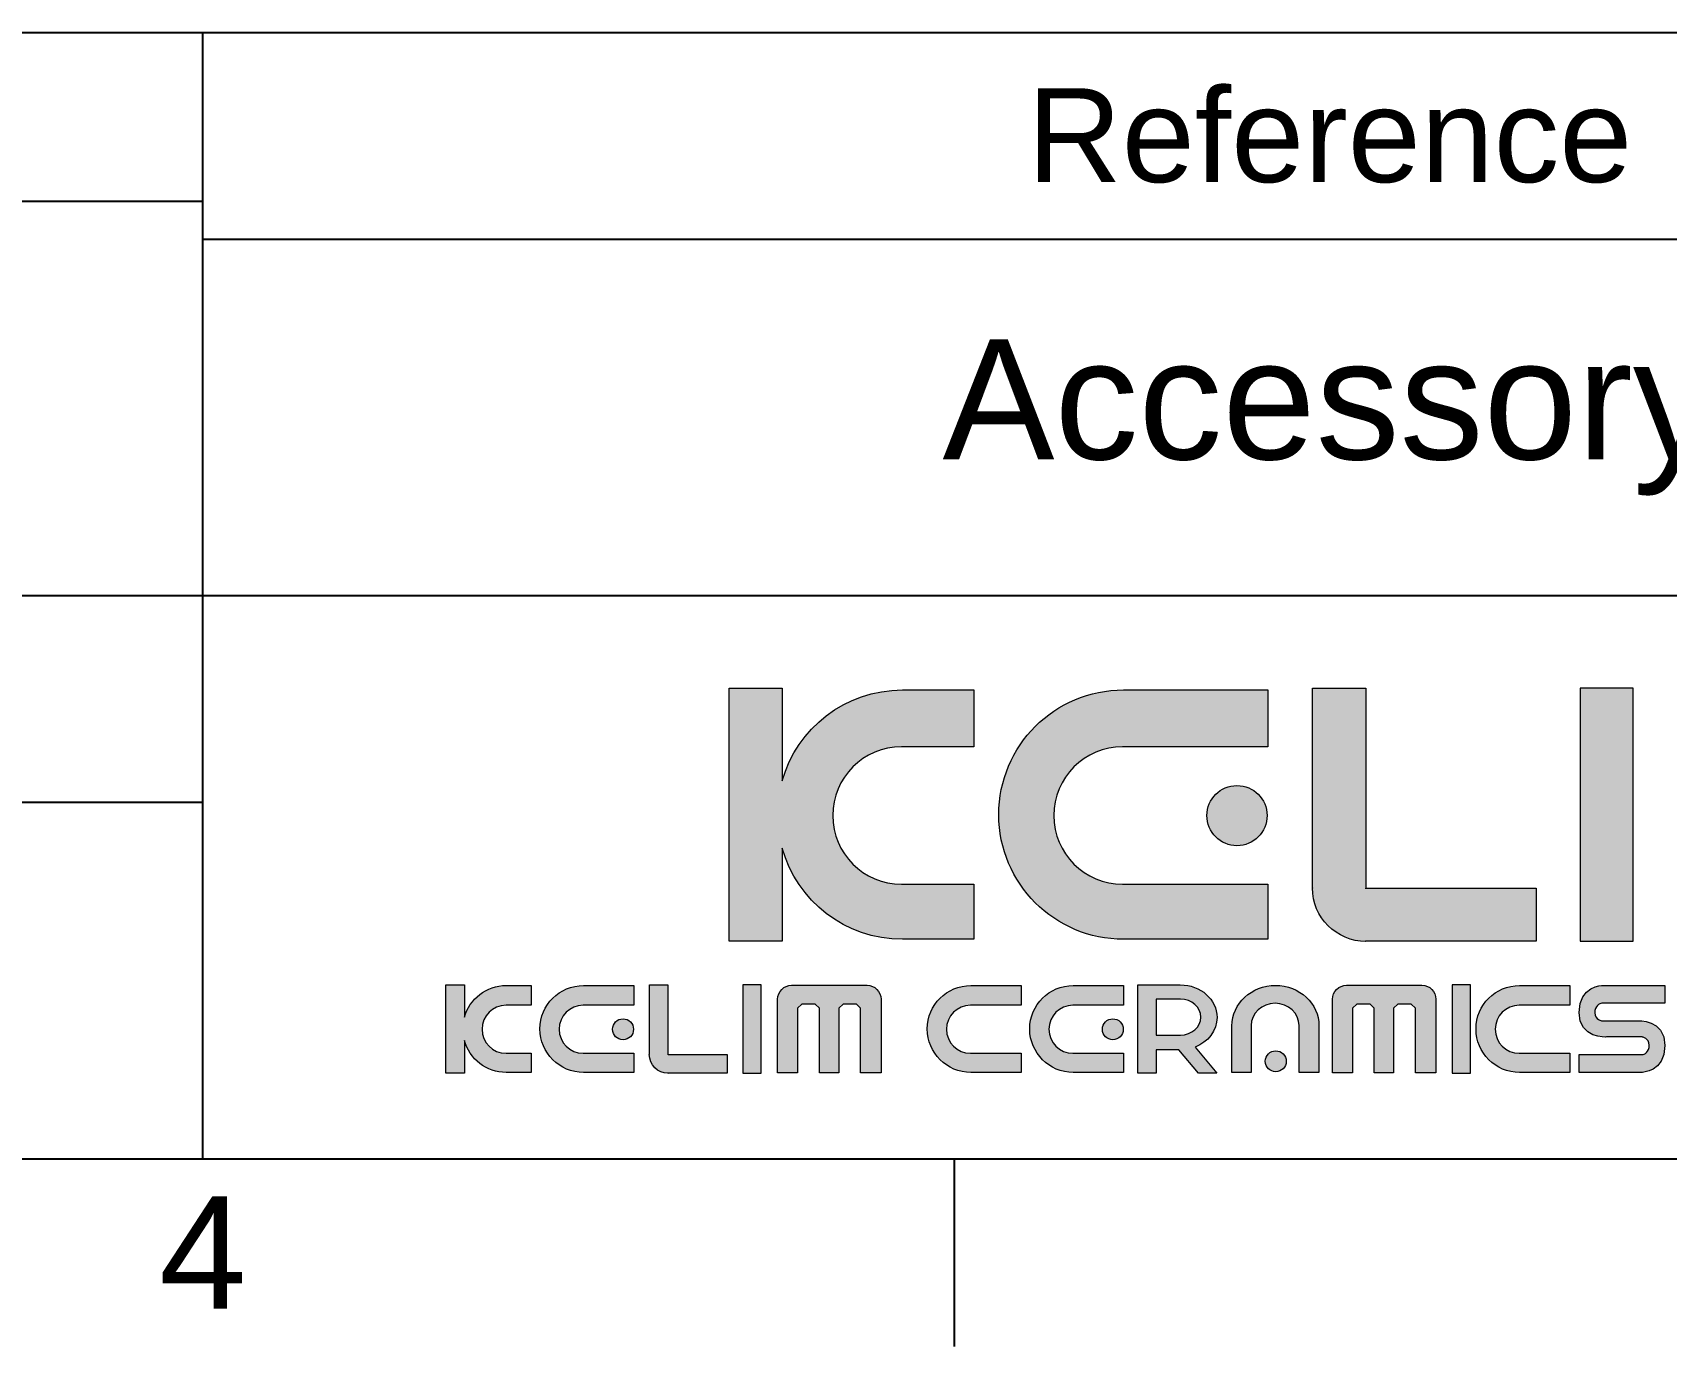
# Model space of a CAD drawing. Header units: millimetres. Extents: x 2316 to 2526, y 318 to 615.
# Drawn here: x 2456.72 to 2500.22, y 317.85 to 352.85 of the extents above; entities that cross this region are included whole.
import ezdxf

# ---------------------------------------------------------------- set-up
doc = ezdxf.new("R2010")
doc.units = ezdxf.units.MM
doc.header["$LTSCALE"] = 0.1
doc.layers.add('FORM', color=7, linetype='Continuous')
doc.layers.add('TEXT', color=2, linetype='Continuous')
doc.styles.get("Standard").update_dxf_attribs({"font": 'arial.ttf'})

msp = doc.modelspace()

# ---------------------------------------------------------------- hatches: boundary and pattern name
at = {"layer": 'TEXT'}
h = msp.add_hatch(color=2, dxfattribs=at)
h.dxf.hatch_style = 2
edge = h.paths.add_edge_path()
edge.add_spline(control_points=[(2481.7804, 330.1608), (2481.7804, 330.1608), (2479.851, 330.1608), (2479.851, 330.1608), (2478.8363, 330.1608), (2478.0193, 330.9784), (2478.0193, 331.9899), (2478.0193, 333.0056), (2478.8363, 333.823), (2479.851, 333.823), (2479.851, 333.823), (2481.7804, 333.823), (2481.7804, 333.823), (2481.7804, 333.823), (2481.7804, 335.3365), (2481.7804, 335.3365), (2481.7804, 335.3365), (2479.8736, 335.3365), (2479.8736, 335.3365), (2478.3471, 335.3365), (2477.0664, 334.314), (2476.6754, 332.9147), (2476.6754, 332.9147), (2476.6754, 335.3842), (2476.6754, 335.3842), (2476.6754, 335.3842), (2475.2639, 335.3842), (2475.2639, 335.3842), (2475.2639, 335.3842), (2475.2639, 328.6465), (2475.2639, 328.6465), (2475.2639, 328.6465), (2476.6754, 328.6465), (2476.6754, 328.6465), (2476.6754, 328.6465), (2476.6754, 331.1183), (2476.6754, 331.1183), (2477.0664, 329.7201), (2478.3471, 328.6934), (2479.8736, 328.6934), (2479.8736, 328.6934), (2481.7804, 328.6934), (2481.7804, 328.6934), (2481.7804, 328.6934), (2481.7804, 330.1608), (2481.7804, 330.1608)], knot_values=[0, 0, 0, 0, 1, 1, 1, 2, 2, 2, 3, 3, 3, 4, 4, 4, 5, 5, 5, 6, 6, 6, 7, 7, 7, 8, 8, 8, 9, 9, 9, 10, 10, 10, 11, 11, 11, 12, 12, 12, 13, 13, 13, 14, 14, 14, 15, 15, 15, 15], degree=3, periodic=0)
h = msp.add_hatch(color=2, dxfattribs=at)
h.dxf.hatch_style = 2
edge = h.paths.add_edge_path()
edge.add_spline(control_points=[(2492.2071, 328.642), (2492.2071, 328.642), (2496.7467, 328.642), (2496.7467, 328.642), (2496.7467, 328.642), (2496.7467, 330.0557), (2496.7467, 330.0557), (2496.7467, 330.0557), (2492.2173, 330.0557), (2492.2173, 330.0557), (2492.2173, 330.0557), (2492.212, 330.0406), (2492.212, 330.0406), (2492.212, 330.0406), (2492.212, 335.3842), (2492.212, 335.3842), (2492.212, 335.3842), (2490.7974, 335.3842), (2490.7974, 335.3842), (2490.7974, 335.3842), (2490.7974, 330.0557), (2490.7974, 330.0557), (2490.7974, 330.0557), (2490.7927, 330.0609), (2490.7927, 330.0609), (2490.7927, 329.2759), (2491.4291, 328.636), (2492.2173, 328.636), (2492.2173, 328.636), (2492.2071, 328.642), (2492.2071, 328.642)], knot_values=[0, 0, 0, 0, 1, 1, 1, 2, 2, 2, 3, 3, 3, 4, 4, 4, 5, 5, 5, 6, 6, 6, 7, 7, 7, 8, 8, 8, 9, 9, 9, 10, 10, 10, 10], degree=3, periodic=0)
h = msp.add_hatch(color=2, dxfattribs=at)
h.dxf.hatch_style = 2
h.paths.add_polyline_path([(2499.3368, 335.3842), (2497.9238, 335.3842), (2497.9238, 328.6465), (2499.3368, 328.6465)])
h = msp.add_hatch(color=256, dxfattribs=at)
h.dxf.hatch_style = 2
edge = h.paths.add_edge_path()
edge.add_spline(control_points=[(2485.763, 328.6934), (2485.763, 328.6934), (2489.6032, 328.6934), (2489.6032, 328.6934), (2489.6032, 328.6934), (2489.6032, 330.1608), (2489.6032, 330.1608), (2489.6032, 330.1608), (2485.7388, 330.1608), (2485.7388, 330.1608), (2484.7259, 330.1608), (2483.9085, 330.9784), (2483.9085, 331.9899), (2483.9085, 333.0056), (2484.7255, 333.823), (2485.7388, 333.823), (2485.7388, 333.823), (2489.6032, 333.823), (2489.6032, 333.823), (2489.6032, 333.823), (2489.6032, 335.3365), (2489.6032, 335.3365), (2489.6032, 335.3365), (2485.763, 335.3365), (2485.763, 335.3365), (2483.9266, 335.3365), (2482.4415, 333.8541), (2482.4415, 332.0158), (2482.4415, 330.1819), (2483.9266, 328.6934), (2485.763, 328.6934)], knot_values=[0, 0, 0, 0, 1, 1, 1, 2, 2, 2, 3, 3, 3, 4, 4, 4, 5, 5, 5, 6, 6, 6, 7, 7, 7, 8, 8, 8, 9, 9, 9, 10, 10, 10, 10], degree=3, periodic=0)
h = msp.add_hatch(color=2, dxfattribs=at)
h.dxf.hatch_style = 2
edge = h.paths.add_edge_path()
edge.add_spline(control_points=[(2487.9844, 331.9899), (2487.9844, 331.5496), (2488.3405, 331.1869), (2488.7835, 331.1869), (2489.2253, 331.1869), (2489.5846, 331.5496), (2489.5846, 331.9899), (2489.5846, 332.4343), (2489.2253, 332.7903), (2488.7835, 332.7903), (2488.3405, 332.7903), (2487.9844, 332.4343), (2487.9844, 331.9899)], knot_values=[0, 0, 0, 0, 1, 1, 1, 2, 2, 2, 3, 3, 3, 4, 4, 4, 4], degree=3, periodic=0)
h = msp.add_hatch(color=2, dxfattribs=at)
h.dxf.hatch_style = 2
edge = h.paths.add_edge_path()
edge.add_spline(control_points=[(2468.2131, 326.6151), (2468.2131, 326.6151), (2468.2131, 327.4797), (2468.2131, 327.4797), (2468.2131, 327.4797), (2467.7209, 327.4797), (2467.7209, 327.4797), (2467.7209, 327.4797), (2467.7209, 325.1299), (2467.7209, 325.1299), (2467.7209, 325.1299), (2468.2131, 325.1299), (2468.2131, 325.1299), (2468.2131, 325.1299), (2468.2131, 325.9958), (2468.2131, 325.9958), (2468.3483, 325.5066), (2468.795, 325.1466), (2469.3288, 325.1466), (2469.3288, 325.1466), (2469.9936, 325.1466), (2469.9936, 325.1466), (2469.9936, 325.1466), (2469.9936, 325.6578), (2469.9936, 325.6578), (2469.9936, 325.6578), (2469.3207, 325.6578), (2469.3207, 325.6578), (2468.9668, 325.6578), (2468.6817, 325.9433), (2468.6817, 326.2957), (2468.6817, 326.6504), (2468.9668, 326.9351), (2469.3207, 326.9351), (2469.3207, 326.9351), (2469.9936, 326.9351), (2469.9936, 326.9351), (2469.9936, 326.9351), (2469.9936, 327.4637), (2469.9936, 327.4637), (2469.9936, 327.4637), (2469.3288, 327.4637), (2469.3288, 327.4637), (2468.795, 327.4637), (2468.3483, 327.1048), (2468.2131, 326.6151)], knot_values=[0, 0, 0, 0, 1, 1, 1, 2, 2, 2, 3, 3, 3, 4, 4, 4, 5, 5, 5, 6, 6, 6, 7, 7, 7, 8, 8, 8, 9, 9, 9, 10, 10, 10, 11, 11, 11, 12, 12, 12, 13, 13, 13, 14, 14, 14, 15, 15, 15, 15], degree=3, periodic=0)
h = msp.add_hatch(color=2, dxfattribs=at)
h.dxf.hatch_style = 2
edge = h.paths.add_edge_path()
edge.add_spline(control_points=[(2470.224, 326.3052), (2470.224, 325.6659), (2470.7421, 325.1466), (2471.3825, 325.1466), (2471.3825, 325.1466), (2472.7221, 325.1466), (2472.7221, 325.1466), (2472.7221, 325.1466), (2472.7221, 325.6578), (2472.7221, 325.6578), (2472.7221, 325.6578), (2471.3742, 325.6578), (2471.3742, 325.6578), (2471.021, 325.6578), (2470.7355, 325.9433), (2470.7355, 326.2957), (2470.7355, 326.6504), (2471.0206, 326.9351), (2471.3742, 326.9351), (2471.3742, 326.9351), (2472.7221, 326.9351), (2472.7221, 326.9351), (2472.7221, 326.9351), (2472.7221, 327.4637), (2472.7221, 327.4637), (2472.7221, 327.4637), (2471.3825, 327.4637), (2471.3825, 327.4637), (2470.7421, 327.4637), (2470.224, 326.946), (2470.224, 326.3052)], knot_values=[0, 0, 0, 0, 1, 1, 1, 2, 2, 2, 3, 3, 3, 4, 4, 4, 5, 5, 5, 6, 6, 6, 7, 7, 7, 8, 8, 8, 9, 9, 9, 10, 10, 10, 10], degree=3, periodic=0)
h = msp.add_hatch(color=2, dxfattribs=at)
h.dxf.hatch_style = 2
edge = h.paths.add_edge_path()
edge.add_spline(control_points=[(2473.6316, 325.6163), (2473.6316, 325.6163), (2473.6316, 327.4797), (2473.6316, 327.4797), (2473.6316, 327.4797), (2473.1385, 327.4797), (2473.1385, 327.4797), (2473.1385, 327.4797), (2473.1385, 325.6214), (2473.1385, 325.6214), (2473.1385, 325.6214), (2473.1365, 325.6236), (2473.1365, 325.6236), (2473.1365, 325.3491), (2473.3585, 325.1262), (2473.6337, 325.1262), (2473.6337, 325.1262), (2473.6301, 325.1285), (2473.6301, 325.1285), (2473.6301, 325.1285), (2475.2132, 325.1285), (2475.2132, 325.1285), (2475.2132, 325.1285), (2475.2132, 325.6214), (2475.2132, 325.6214), (2475.2132, 325.6214), (2473.6337, 325.6214), (2473.6337, 325.6214), (2473.6337, 325.6214), (2473.6316, 325.6163), (2473.6316, 325.6163)], knot_values=[0, 0, 0, 0, 1, 1, 1, 2, 2, 2, 3, 3, 3, 4, 4, 4, 5, 5, 5, 6, 6, 6, 7, 7, 7, 8, 8, 8, 9, 9, 9, 10, 10, 10, 10], degree=3, periodic=0)
h = msp.add_hatch(color=2, dxfattribs=at)
h.dxf.hatch_style = 2
h.paths.add_polyline_path([(2475.6238, 325.1299), (2476.1167, 325.1299), (2476.1167, 327.4797), (2475.6238, 327.4797)])
h = msp.add_hatch(color=2, dxfattribs=at)
h.dxf.hatch_style = 2
edge = h.paths.add_edge_path()
edge.add_spline(control_points=[(2478.9328, 327.4688), (2478.9328, 327.4688), (2476.9262, 327.4688), (2476.9262, 327.4688), (2476.7198, 327.4688), (2476.553, 327.3028), (2476.553, 327.0981), (2476.553, 327.0981), (2476.553, 325.1336), (2476.553, 325.1336), (2476.553, 325.1336), (2477.0861, 325.1336), (2477.0861, 325.1336), (2477.0861, 325.1336), (2477.0861, 326.855), (2477.0861, 326.855), (2477.0861, 326.855), (2477.1967, 326.9664), (2477.1967, 326.9664), (2477.1967, 326.9664), (2477.5543, 326.9664), (2477.5543, 326.9664), (2477.5543, 326.9664), (2477.6657, 326.855), (2477.6657, 326.855), (2477.6657, 326.855), (2477.6657, 325.1336), (2477.6657, 325.1336), (2477.6657, 325.1336), (2478.1805, 325.1336), (2478.1805, 325.1336), (2478.1805, 325.1336), (2478.1805, 326.855), (2478.1805, 326.855), (2478.1805, 326.855), (2478.2934, 326.9664), (2478.2934, 326.9664), (2478.2934, 326.9664), (2478.649, 326.9664), (2478.649, 326.9664), (2478.649, 326.9664), (2478.7601, 326.855), (2478.7601, 326.855), (2478.7601, 326.855), (2478.7601, 325.1336), (2478.7601, 325.1336), (2478.7601, 325.1336), (2479.3064, 325.1336), (2479.3064, 325.1336), (2479.3064, 325.1336), (2479.3064, 327.0981), (2479.3064, 327.0981), (2479.3064, 327.3028), (2479.138, 327.4688), (2478.9328, 327.4688)], knot_values=[0, 0, 0, 0, 1, 1, 1, 2, 2, 2, 3, 3, 3, 4, 4, 4, 5, 5, 5, 6, 6, 6, 7, 7, 7, 8, 8, 8, 9, 9, 9, 10, 10, 10, 11, 11, 11, 12, 12, 12, 13, 13, 13, 14, 14, 14, 15, 15, 15, 16, 16, 16, 17, 17, 17, 18, 18, 18, 18], degree=3, periodic=0)
h = msp.add_hatch(color=2, dxfattribs=at)
h.dxf.hatch_style = 2
edge = h.paths.add_edge_path()
edge.add_spline(control_points=[(2480.5376, 326.3052), (2480.5376, 325.6659), (2481.0555, 325.1466), (2481.6962, 325.1466), (2481.6962, 325.1466), (2483.0353, 325.1466), (2483.0353, 325.1466), (2483.0353, 325.1466), (2483.0353, 325.6578), (2483.0353, 325.6578), (2483.0353, 325.6578), (2481.6875, 325.6578), (2481.6875, 325.6578), (2481.3343, 325.6578), (2481.0492, 325.9433), (2481.0492, 326.2957), (2481.0492, 326.6504), (2481.3343, 326.9351), (2481.6875, 326.9351), (2481.6875, 326.9351), (2483.0353, 326.9351), (2483.0353, 326.9351), (2483.0353, 326.9351), (2483.0353, 327.4637), (2483.0353, 327.4637), (2483.0353, 327.4637), (2481.6962, 327.4637), (2481.6962, 327.4637), (2481.0555, 327.4637), (2480.5376, 326.946), (2480.5376, 326.3052)], knot_values=[0, 0, 0, 0, 1, 1, 1, 2, 2, 2, 3, 3, 3, 4, 4, 4, 5, 5, 5, 6, 6, 6, 7, 7, 7, 8, 8, 8, 9, 9, 9, 10, 10, 10, 10], degree=3, periodic=0)
h = msp.add_hatch(color=2, dxfattribs=at)
h.dxf.hatch_style = 2
edge = h.paths.add_edge_path()
edge.add_spline(control_points=[(2483.2663, 326.3052), (2483.2663, 325.6659), (2483.7839, 325.1466), (2484.4247, 325.1466), (2484.4247, 325.1466), (2485.7639, 325.1466), (2485.7639, 325.1466), (2485.7639, 325.1466), (2485.7639, 325.6578), (2485.7639, 325.6578), (2485.7639, 325.6578), (2484.416, 325.6578), (2484.416, 325.6578), (2484.0628, 325.6578), (2483.7777, 325.9433), (2483.7777, 326.2957), (2483.7777, 326.6504), (2484.0628, 326.9351), (2484.416, 326.9351), (2484.416, 326.9351), (2485.7639, 326.9351), (2485.7639, 326.9351), (2485.7639, 326.9351), (2485.7639, 327.4637), (2485.7639, 327.4637), (2485.7639, 327.4637), (2484.4247, 327.4637), (2484.4247, 327.4637), (2483.7839, 327.4637), (2483.2663, 326.946), (2483.2663, 326.3052)], knot_values=[0, 0, 0, 0, 1, 1, 1, 2, 2, 2, 3, 3, 3, 4, 4, 4, 5, 5, 5, 6, 6, 6, 7, 7, 7, 8, 8, 8, 9, 9, 9, 10, 10, 10, 10], degree=3, periodic=0)
h = msp.add_hatch(color=2, dxfattribs=at)
h.dxf.hatch_style = 2
edge = h.paths.add_edge_path()
edge.add_spline(control_points=[(2488.2531, 326.614), (2488.2531, 327.0917), (2487.8151, 327.4797), (2487.274, 327.4797), (2487.274, 327.4797), (2486.6346, 327.4797), (2486.6346, 327.4797), (2486.6346, 327.4797), (2486.1421, 327.4797), (2486.1421, 327.4797), (2486.1421, 327.4797), (2486.1421, 327.0975), (2486.1421, 327.0975), (2486.1421, 327.0975), (2486.1421, 326.1428), (2486.1421, 326.1428), (2486.1421, 326.1428), (2486.1421, 325.7482), (2486.1421, 325.7482), (2486.1421, 325.7482), (2486.1421, 325.1299), (2486.1421, 325.1299), (2486.1421, 325.1299), (2486.6346, 325.1299), (2486.6346, 325.1299), (2486.6346, 325.1299), (2486.6346, 325.7482), (2486.6346, 325.7482), (2486.6346, 325.7482), (2487.2345, 325.7482), (2487.2345, 325.7482), (2487.2345, 325.7482), (2487.7587, 325.1299), (2487.7587, 325.1299), (2487.7587, 325.1299), (2488.2513, 325.1299), (2488.2513, 325.1299), (2488.2513, 325.1299), (2487.666, 325.8206), (2487.666, 325.8206), (2488.0116, 325.9541), (2488.2531, 326.2584), (2488.2531, 326.614)], knot_values=[0, 0, 0, 0, 1, 1, 1, 2, 2, 2, 3, 3, 3, 4, 4, 4, 5, 5, 5, 6, 6, 6, 7, 7, 7, 8, 8, 8, 9, 9, 9, 10, 10, 10, 11, 11, 11, 12, 12, 12, 13, 13, 13, 14, 14, 14, 14], degree=3, periodic=0)
edge = h.paths.add_edge_path()
edge.add_spline(control_points=[(2487.2815, 326.1428), (2487.2815, 326.1428), (2486.6346, 326.1428), (2486.6346, 326.1428), (2486.6346, 326.1428), (2486.6346, 327.0975), (2486.6346, 327.0975), (2486.6346, 327.0975), (2487.2815, 327.0975), (2487.2815, 327.0975), (2487.5798, 327.0975), (2487.8206, 326.8841), (2487.8206, 326.6205), (2487.8206, 326.3561), (2487.5798, 326.1428), (2487.2815, 326.1428)], knot_values=[0, 0, 0, 0, 1, 1, 1, 2, 2, 2, 3, 3, 3, 4, 4, 4, 5, 5, 5, 5], degree=3, periodic=0)
h = msp.add_hatch(color=2, dxfattribs=at)
h.dxf.hatch_style = 2
edge = h.paths.add_edge_path()
edge.add_spline(control_points=[(2489.8081, 327.4637), (2489.1688, 327.4637), (2488.6497, 326.9831), (2488.6497, 326.389), (2488.6497, 326.389), (2488.6497, 325.1466), (2488.6497, 325.1466), (2488.6497, 325.1466), (2489.1607, 325.1466), (2489.1607, 325.1466), (2489.1607, 325.1466), (2489.1607, 326.3969), (2489.1607, 326.3969), (2489.1607, 326.7239), (2489.4462, 326.9889), (2489.799, 326.9889), (2490.1533, 326.9889), (2490.4384, 326.7246), (2490.4384, 326.3969), (2490.4384, 326.3969), (2490.4384, 325.1466), (2490.4384, 325.1466), (2490.4384, 325.1466), (2490.9668, 325.1466), (2490.9668, 325.1466), (2490.9668, 325.1466), (2490.9668, 326.389), (2490.9668, 326.389), (2490.9668, 326.9831), (2490.4493, 327.4637), (2489.8081, 327.4637)], knot_values=[0, 0, 0, 0, 1, 1, 1, 2, 2, 2, 3, 3, 3, 4, 4, 4, 5, 5, 5, 6, 6, 6, 7, 7, 7, 8, 8, 8, 9, 9, 9, 10, 10, 10, 10], degree=3, periodic=0)
h = msp.add_hatch(color=2, dxfattribs=at)
h.dxf.hatch_style = 2
edge = h.paths.add_edge_path()
edge.add_spline(control_points=[(2493.7071, 327.4688), (2493.7071, 327.4688), (2491.7007, 327.4688), (2491.7007, 327.4688), (2491.4947, 327.4688), (2491.3275, 327.3028), (2491.3275, 327.0981), (2491.3275, 327.0981), (2491.3275, 325.1336), (2491.3275, 325.1336), (2491.3275, 325.1336), (2491.8606, 325.1336), (2491.8606, 325.1336), (2491.8606, 325.1336), (2491.8606, 326.855), (2491.8606, 326.855), (2491.8606, 326.855), (2491.9716, 326.9664), (2491.9716, 326.9664), (2491.9716, 326.9664), (2492.3291, 326.9664), (2492.3291, 326.9664), (2492.3291, 326.9664), (2492.4402, 326.855), (2492.4402, 326.855), (2492.4402, 326.855), (2492.4402, 325.1336), (2492.4402, 325.1336), (2492.4402, 325.1336), (2492.9554, 325.1336), (2492.9554, 325.1336), (2492.9554, 325.1336), (2492.9554, 326.855), (2492.9554, 326.855), (2492.9554, 326.855), (2493.0679, 326.9664), (2493.0679, 326.9664), (2493.0679, 326.9664), (2493.4235, 326.9664), (2493.4235, 326.9664), (2493.4235, 326.9664), (2493.5346, 326.855), (2493.5346, 326.855), (2493.5346, 326.855), (2493.5346, 325.1336), (2493.5346, 325.1336), (2493.5346, 325.1336), (2494.0807, 325.1336), (2494.0807, 325.1336), (2494.0807, 325.1336), (2494.0807, 327.0981), (2494.0807, 327.0981), (2494.0807, 327.3028), (2493.9129, 327.4688), (2493.7071, 327.4688)], knot_values=[0, 0, 0, 0, 1, 1, 1, 2, 2, 2, 3, 3, 3, 4, 4, 4, 5, 5, 5, 6, 6, 6, 7, 7, 7, 8, 8, 8, 9, 9, 9, 10, 10, 10, 11, 11, 11, 12, 12, 12, 13, 13, 13, 14, 14, 14, 15, 15, 15, 16, 16, 16, 17, 17, 17, 18, 18, 18, 18], degree=3, periodic=0)
h = msp.add_hatch(color=2, dxfattribs=at)
h.dxf.hatch_style = 2
h.paths.add_polyline_path([(2494.5115, 325.1299), (2495.0044, 325.1299), (2495.0044, 327.4797), (2494.5115, 327.4797)])
h = msp.add_hatch(color=2, dxfattribs=at)
h.dxf.hatch_style = 2
edge = h.paths.add_edge_path()
edge.add_spline(control_points=[(2495.1487, 326.3052), (2495.1487, 325.6659), (2495.6664, 325.1466), (2496.3072, 325.1466), (2496.3072, 325.1466), (2497.6464, 325.1466), (2497.6464, 325.1466), (2497.6464, 325.1466), (2497.6464, 325.6578), (2497.6464, 325.6578), (2497.6464, 325.6578), (2496.2985, 325.6578), (2496.2985, 325.6578), (2495.9454, 325.6578), (2495.6602, 325.9433), (2495.6602, 326.2957), (2495.6602, 326.6504), (2495.9454, 326.9351), (2496.2985, 326.9351), (2496.2985, 326.9351), (2497.6464, 326.9351), (2497.6464, 326.9351), (2497.6464, 326.9351), (2497.6464, 327.4637), (2497.6464, 327.4637), (2497.6464, 327.4637), (2496.3072, 327.4637), (2496.3072, 327.4637), (2495.6664, 327.4637), (2495.1487, 326.946), (2495.1487, 326.3052)], knot_values=[0, 0, 0, 0, 1, 1, 1, 2, 2, 2, 3, 3, 3, 4, 4, 4, 5, 5, 5, 6, 6, 6, 7, 7, 7, 8, 8, 8, 9, 9, 9, 10, 10, 10, 10], degree=3, periodic=0)
h = msp.add_hatch(color=2, dxfattribs=at)
h.dxf.hatch_style = 2
edge = h.paths.add_edge_path()
edge.add_spline(control_points=[(2497.8943, 326.7472), (2497.8943, 326.03), (2498.6243, 326.0911), (2498.6243, 326.0911), (2498.6243, 326.0911), (2498.6425, 326.0911), (2498.6425, 326.0911), (2498.6425, 326.0911), (2499.4289, 326.0911), (2499.4289, 326.0911), (2499.4289, 326.0911), (2499.5701, 326.0911), (2499.5701, 326.0911), (2499.5701, 326.0911), (2499.761, 326.0605), (2499.761, 325.8762), (2499.761, 325.6921), (2499.6371, 325.6214), (2499.5695, 325.6214), (2499.5695, 325.6214), (2497.8943, 325.6214), (2497.8943, 325.6214), (2497.8943, 325.6214), (2497.8943, 325.1474), (2497.8943, 325.1474), (2497.8943, 325.1474), (2499.559, 325.1474), (2499.559, 325.1474), (2499.559, 325.1474), (2500.1776, 325.1466), (2500.1776, 325.8639), (2500.1776, 326.5819), (2499.4476, 326.52), (2499.4476, 326.52), (2499.4476, 326.52), (2499.4289, 326.52), (2499.4289, 326.52), (2499.4289, 326.52), (2498.6425, 326.52), (2498.6425, 326.52), (2498.6425, 326.52), (2498.5012, 326.52), (2498.5012, 326.52), (2498.5012, 326.52), (2498.3103, 326.5506), (2498.3103, 326.7348), (2498.3103, 326.9183), (2498.4349, 326.9889), (2498.502, 326.9889), (2498.502, 326.9889), (2500.1776, 326.9889), (2500.1776, 326.9889), (2500.1776, 326.9889), (2500.1776, 327.4637), (2500.1776, 327.4637), (2500.1776, 327.4637), (2498.5129, 327.4637), (2498.5129, 327.4637), (2498.5129, 327.4637), (2497.8943, 327.4645), (2497.8943, 326.7472)], knot_values=[0, 0, 0, 0, 1, 1, 1, 2, 2, 2, 3, 3, 3, 4, 4, 4, 5, 5, 5, 6, 6, 6, 7, 7, 7, 8, 8, 8, 9, 9, 9, 10, 10, 10, 11, 11, 11, 12, 12, 12, 13, 13, 13, 14, 14, 14, 15, 15, 15, 16, 16, 16, 17, 17, 17, 18, 18, 18, 19, 19, 19, 20, 20, 20, 20], degree=3, periodic=0)
h = msp.add_hatch(color=2, dxfattribs=at)
h.dxf.hatch_style = 2
edge = h.paths.add_edge_path()
edge.add_spline(control_points=[(2472.1574, 326.2957), (2472.1574, 326.1421), (2472.2815, 326.0161), (2472.4359, 326.0161), (2472.5903, 326.0161), (2472.7155, 326.1421), (2472.7155, 326.2957), (2472.7155, 326.4508), (2472.5903, 326.5753), (2472.4359, 326.5753), (2472.2815, 326.5753), (2472.1574, 326.4508), (2472.1574, 326.2957)], knot_values=[0, 0, 0, 0, 1, 1, 1, 2, 2, 2, 3, 3, 3, 4, 4, 4, 4], degree=3, periodic=0)
h = msp.add_hatch(color=2, dxfattribs=at)
h.dxf.hatch_style = 2
edge = h.paths.add_edge_path()
edge.add_spline(control_points=[(2485.1995, 326.2957), (2485.1995, 326.1421), (2485.3233, 326.0161), (2485.478, 326.0161), (2485.6321, 326.0161), (2485.7572, 326.1421), (2485.7572, 326.2957), (2485.7572, 326.4508), (2485.6321, 326.5753), (2485.478, 326.5753), (2485.3233, 326.5753), (2485.1995, 326.4508), (2485.1995, 326.2957)], knot_values=[0, 0, 0, 0, 1, 1, 1, 2, 2, 2, 3, 3, 3, 4, 4, 4, 4], degree=3, periodic=0)
h = msp.add_hatch(color=2, dxfattribs=at)
h.dxf.hatch_style = 2
edge = h.paths.add_edge_path()
edge.add_spline(control_points=[(2489.8162, 325.7227), (2489.6618, 325.7227), (2489.5377, 325.5981), (2489.5377, 325.443), (2489.5377, 325.2901), (2489.6618, 325.1634), (2489.8162, 325.1634), (2489.9706, 325.1634), (2490.0957, 325.2901), (2490.0957, 325.443), (2490.0957, 325.5981), (2489.9706, 325.7227), (2489.8162, 325.7227)], knot_values=[0, 0, 0, 0, 1, 1, 1, 2, 2, 2, 3, 3, 3, 4, 4, 4, 4], degree=3, periodic=0)

# ---------------------------------------------------------------- linework, layer by layer
at = {"layer": 'FORM'}
for p, q in [((2414.2511, 352.8487), (2521.2511, 352.8487)), ((2461.2511, 337.8487), (2461.2511, 352.8487)), ((2461.2511, 348.3487), (2414.2511, 348.3487)), ((2461.2511, 347.3487), (2521.2511, 347.3487)), ((2321.2572, 337.8487), (2521.2511, 337.8487)), ((2461.2511, 322.8487), (2461.2511, 337.8487)), ((2321.2572, 332.3487), (2461.2511, 332.3487)), ((2321.2511, 322.8487), (2521.2511, 322.8487)), ((2481.2511, 322.8487), (2481.2511, 317.8487))]:
    msp.add_line(p, q, dxfattribs=at)
at = {"layer": 'TEXT', "lineweight": 0}
for points in [[(2499.3368, 335.3842), (2497.9238, 335.3842), (2497.9238, 328.6465), (2499.3368, 328.6465), (2499.3368, 335.3842)], [(2475.6238, 325.1299), (2476.1167, 325.1299), (2476.1167, 327.4797), (2475.6238, 327.4797), (2475.6238, 325.1299)], [(2494.5115, 325.1299), (2495.0044, 325.1299), (2495.0044, 327.4797), (2494.5115, 327.4797), (2494.5115, 325.1299)]]:
    msp.add_lwpolyline(points, dxfattribs=at)
for points, knots in [([(2481.7804, 330.1608), (2481.7804, 330.1608), (2479.851, 330.1608), (2479.851, 330.1608), (2478.8363, 330.1608), (2478.0193, 330.9784), (2478.0193, 331.9899), (2478.0193, 333.0056), (2478.8363, 333.823), (2479.851, 333.823), (2479.851, 333.823), (2481.7804, 333.823), (2481.7804, 333.823), (2481.7804, 333.823), (2481.7804, 335.3365), (2481.7804, 335.3365), (2481.7804, 335.3365), (2479.8736, 335.3365), (2479.8736, 335.3365), (2478.3471, 335.3365), (2477.0664, 334.314), (2476.6754, 332.9147), (2476.6754, 332.9147), (2476.6754, 335.3842), (2476.6754, 335.3842), (2476.6754, 335.3842), (2475.2639, 335.3842), (2475.2639, 335.3842), (2475.2639, 335.3842), (2475.2639, 328.6465), (2475.2639, 328.6465), (2475.2639, 328.6465), (2476.6754, 328.6465), (2476.6754, 328.6465), (2476.6754, 328.6465), (2476.6754, 331.1183), (2476.6754, 331.1183), (2477.0664, 329.7201), (2478.3471, 328.6934), (2479.8736, 328.6934), (2479.8736, 328.6934), (2481.7804, 328.6934), (2481.7804, 328.6934), (2481.7804, 328.6934), (2481.7804, 330.1608), (2481.7804, 330.1608)], [0, 0, 0, 0, 1, 1, 1, 2, 2, 2, 3, 3, 3, 4, 4, 4, 5, 5, 5, 6, 6, 6, 7, 7, 7, 8, 8, 8, 9, 9, 9, 10, 10, 10, 11, 11, 11, 12, 12, 12, 13, 13, 13, 14, 14, 14, 15, 15, 15, 15]), ([(2492.2071, 328.642), (2492.2071, 328.642), (2496.7467, 328.642), (2496.7467, 328.642), (2496.7467, 328.642), (2496.7467, 330.0557), (2496.7467, 330.0557), (2496.7467, 330.0557), (2492.2173, 330.0557), (2492.2173, 330.0557), (2492.2173, 330.0557), (2492.212, 330.0406), (2492.212, 330.0406), (2492.212, 330.0406), (2492.212, 335.3842), (2492.212, 335.3842), (2492.212, 335.3842), (2490.7974, 335.3842), (2490.7974, 335.3842), (2490.7974, 335.3842), (2490.7974, 330.0557), (2490.7974, 330.0557), (2490.7974, 330.0557), (2490.7927, 330.0609), (2490.7927, 330.0609), (2490.7927, 329.2759), (2491.4291, 328.636), (2492.2173, 328.636), (2492.2173, 328.636), (2492.2071, 328.642), (2492.2071, 328.642)], [0, 0, 0, 0, 1, 1, 1, 2, 2, 2, 3, 3, 3, 4, 4, 4, 5, 5, 5, 6, 6, 6, 7, 7, 7, 8, 8, 8, 9, 9, 9, 10, 10, 10, 10]), ([(2485.763, 328.6934), (2485.763, 328.6934), (2489.6032, 328.6934), (2489.6032, 328.6934), (2489.6032, 328.6934), (2489.6032, 330.1608), (2489.6032, 330.1608), (2489.6032, 330.1608), (2485.7388, 330.1608), (2485.7388, 330.1608), (2484.7259, 330.1608), (2483.9085, 330.9784), (2483.9085, 331.9899), (2483.9085, 333.0056), (2484.7255, 333.823), (2485.7388, 333.823), (2485.7388, 333.823), (2489.6032, 333.823), (2489.6032, 333.823), (2489.6032, 333.823), (2489.6032, 335.3365), (2489.6032, 335.3365), (2489.6032, 335.3365), (2485.763, 335.3365), (2485.763, 335.3365), (2483.9266, 335.3365), (2482.4415, 333.8541), (2482.4415, 332.0158), (2482.4415, 330.1819), (2483.9266, 328.6934), (2485.763, 328.6934)], [0, 0, 0, 0, 1, 1, 1, 2, 2, 2, 3, 3, 3, 4, 4, 4, 5, 5, 5, 6, 6, 6, 7, 7, 7, 8, 8, 8, 9, 9, 9, 10, 10, 10, 10]), ([(2487.9844, 331.9899), (2487.9844, 331.5496), (2488.3405, 331.1869), (2488.7835, 331.1869), (2489.2253, 331.1869), (2489.5846, 331.5496), (2489.5846, 331.9899), (2489.5846, 332.4343), (2489.2253, 332.7903), (2488.7835, 332.7903), (2488.3405, 332.7903), (2487.9844, 332.4343), (2487.9844, 331.9899)], [0, 0, 0, 0, 1, 1, 1, 2, 2, 2, 3, 3, 3, 4, 4, 4, 4]), ([(2468.2131, 326.6151), (2468.2131, 326.6151), (2468.2131, 327.4797), (2468.2131, 327.4797), (2468.2131, 327.4797), (2467.7209, 327.4797), (2467.7209, 327.4797), (2467.7209, 327.4797), (2467.7209, 325.1299), (2467.7209, 325.1299), (2467.7209, 325.1299), (2468.2131, 325.1299), (2468.2131, 325.1299), (2468.2131, 325.1299), (2468.2131, 325.9958), (2468.2131, 325.9958), (2468.3483, 325.5066), (2468.795, 325.1466), (2469.3288, 325.1466), (2469.3288, 325.1466), (2469.9936, 325.1466), (2469.9936, 325.1466), (2469.9936, 325.1466), (2469.9936, 325.6578), (2469.9936, 325.6578), (2469.9936, 325.6578), (2469.3207, 325.6578), (2469.3207, 325.6578), (2468.9668, 325.6578), (2468.6817, 325.9433), (2468.6817, 326.2957), (2468.6817, 326.6504), (2468.9668, 326.9351), (2469.3207, 326.9351), (2469.3207, 326.9351), (2469.9936, 326.9351), (2469.9936, 326.9351), (2469.9936, 326.9351), (2469.9936, 327.4637), (2469.9936, 327.4637), (2469.9936, 327.4637), (2469.3288, 327.4637), (2469.3288, 327.4637), (2468.795, 327.4637), (2468.3483, 327.1048), (2468.2131, 326.6151)], [0, 0, 0, 0, 1, 1, 1, 2, 2, 2, 3, 3, 3, 4, 4, 4, 5, 5, 5, 6, 6, 6, 7, 7, 7, 8, 8, 8, 9, 9, 9, 10, 10, 10, 11, 11, 11, 12, 12, 12, 13, 13, 13, 14, 14, 14, 15, 15, 15, 15]), ([(2470.224, 326.3052), (2470.224, 325.6659), (2470.7421, 325.1466), (2471.3825, 325.1466), (2471.3825, 325.1466), (2472.7221, 325.1466), (2472.7221, 325.1466), (2472.7221, 325.1466), (2472.7221, 325.6578), (2472.7221, 325.6578), (2472.7221, 325.6578), (2471.3742, 325.6578), (2471.3742, 325.6578), (2471.021, 325.6578), (2470.7355, 325.9433), (2470.7355, 326.2957), (2470.7355, 326.6504), (2471.0206, 326.9351), (2471.3742, 326.9351), (2471.3742, 326.9351), (2472.7221, 326.9351), (2472.7221, 326.9351), (2472.7221, 326.9351), (2472.7221, 327.4637), (2472.7221, 327.4637), (2472.7221, 327.4637), (2471.3825, 327.4637), (2471.3825, 327.4637), (2470.7421, 327.4637), (2470.224, 326.946), (2470.224, 326.3052)], [0, 0, 0, 0, 1, 1, 1, 2, 2, 2, 3, 3, 3, 4, 4, 4, 5, 5, 5, 6, 6, 6, 7, 7, 7, 8, 8, 8, 9, 9, 9, 10, 10, 10, 10]), ([(2473.6316, 325.6163), (2473.6316, 325.6163), (2473.6316, 327.4797), (2473.6316, 327.4797), (2473.6316, 327.4797), (2473.1385, 327.4797), (2473.1385, 327.4797), (2473.1385, 327.4797), (2473.1385, 325.6214), (2473.1385, 325.6214), (2473.1385, 325.6214), (2473.1365, 325.6236), (2473.1365, 325.6236), (2473.1365, 325.3491), (2473.3585, 325.1262), (2473.6337, 325.1262), (2473.6337, 325.1262), (2473.6301, 325.1285), (2473.6301, 325.1285), (2473.6301, 325.1285), (2475.2132, 325.1285), (2475.2132, 325.1285), (2475.2132, 325.1285), (2475.2132, 325.6214), (2475.2132, 325.6214), (2475.2132, 325.6214), (2473.6337, 325.6214), (2473.6337, 325.6214), (2473.6337, 325.6214), (2473.6316, 325.6163), (2473.6316, 325.6163)], [0, 0, 0, 0, 1, 1, 1, 2, 2, 2, 3, 3, 3, 4, 4, 4, 5, 5, 5, 6, 6, 6, 7, 7, 7, 8, 8, 8, 9, 9, 9, 10, 10, 10, 10]), ([(2478.9328, 327.4688), (2478.9328, 327.4688), (2476.9262, 327.4688), (2476.9262, 327.4688), (2476.7198, 327.4688), (2476.553, 327.3028), (2476.553, 327.0981), (2476.553, 327.0981), (2476.553, 325.1336), (2476.553, 325.1336), (2476.553, 325.1336), (2477.0861, 325.1336), (2477.0861, 325.1336), (2477.0861, 325.1336), (2477.0861, 326.855), (2477.0861, 326.855), (2477.0861, 326.855), (2477.1967, 326.9664), (2477.1967, 326.9664), (2477.1967, 326.9664), (2477.5543, 326.9664), (2477.5543, 326.9664), (2477.5543, 326.9664), (2477.6657, 326.855), (2477.6657, 326.855), (2477.6657, 326.855), (2477.6657, 325.1336), (2477.6657, 325.1336), (2477.6657, 325.1336), (2478.1805, 325.1336), (2478.1805, 325.1336), (2478.1805, 325.1336), (2478.1805, 326.855), (2478.1805, 326.855), (2478.1805, 326.855), (2478.2934, 326.9664), (2478.2934, 326.9664), (2478.2934, 326.9664), (2478.649, 326.9664), (2478.649, 326.9664), (2478.649, 326.9664), (2478.7601, 326.855), (2478.7601, 326.855), (2478.7601, 326.855), (2478.7601, 325.1336), (2478.7601, 325.1336), (2478.7601, 325.1336), (2479.3064, 325.1336), (2479.3064, 325.1336), (2479.3064, 325.1336), (2479.3064, 327.0981), (2479.3064, 327.0981), (2479.3064, 327.3028), (2479.138, 327.4688), (2478.9328, 327.4688)], [0, 0, 0, 0, 1, 1, 1, 2, 2, 2, 3, 3, 3, 4, 4, 4, 5, 5, 5, 6, 6, 6, 7, 7, 7, 8, 8, 8, 9, 9, 9, 10, 10, 10, 11, 11, 11, 12, 12, 12, 13, 13, 13, 14, 14, 14, 15, 15, 15, 16, 16, 16, 17, 17, 17, 18, 18, 18, 18]), ([(2480.5376, 326.3052), (2480.5376, 325.6659), (2481.0555, 325.1466), (2481.6962, 325.1466), (2481.6962, 325.1466), (2483.0353, 325.1466), (2483.0353, 325.1466), (2483.0353, 325.1466), (2483.0353, 325.6578), (2483.0353, 325.6578), (2483.0353, 325.6578), (2481.6875, 325.6578), (2481.6875, 325.6578), (2481.3343, 325.6578), (2481.0492, 325.9433), (2481.0492, 326.2957), (2481.0492, 326.6504), (2481.3343, 326.9351), (2481.6875, 326.9351), (2481.6875, 326.9351), (2483.0353, 326.9351), (2483.0353, 326.9351), (2483.0353, 326.9351), (2483.0353, 327.4637), (2483.0353, 327.4637), (2483.0353, 327.4637), (2481.6962, 327.4637), (2481.6962, 327.4637), (2481.0555, 327.4637), (2480.5376, 326.946), (2480.5376, 326.3052)], [0, 0, 0, 0, 1, 1, 1, 2, 2, 2, 3, 3, 3, 4, 4, 4, 5, 5, 5, 6, 6, 6, 7, 7, 7, 8, 8, 8, 9, 9, 9, 10, 10, 10, 10]), ([(2483.2663, 326.3052), (2483.2663, 325.6659), (2483.7839, 325.1466), (2484.4247, 325.1466), (2484.4247, 325.1466), (2485.7639, 325.1466), (2485.7639, 325.1466), (2485.7639, 325.1466), (2485.7639, 325.6578), (2485.7639, 325.6578), (2485.7639, 325.6578), (2484.416, 325.6578), (2484.416, 325.6578), (2484.0628, 325.6578), (2483.7777, 325.9433), (2483.7777, 326.2957), (2483.7777, 326.6504), (2484.0628, 326.9351), (2484.416, 326.9351), (2484.416, 326.9351), (2485.7639, 326.9351), (2485.7639, 326.9351), (2485.7639, 326.9351), (2485.7639, 327.4637), (2485.7639, 327.4637), (2485.7639, 327.4637), (2484.4247, 327.4637), (2484.4247, 327.4637), (2483.7839, 327.4637), (2483.2663, 326.946), (2483.2663, 326.3052)], [0, 0, 0, 0, 1, 1, 1, 2, 2, 2, 3, 3, 3, 4, 4, 4, 5, 5, 5, 6, 6, 6, 7, 7, 7, 8, 8, 8, 9, 9, 9, 10, 10, 10, 10]), ([(2488.2531, 326.614), (2488.2531, 327.0917), (2487.8151, 327.4797), (2487.274, 327.4797), (2487.274, 327.4797), (2486.6346, 327.4797), (2486.6346, 327.4797), (2486.6346, 327.4797), (2486.1421, 327.4797), (2486.1421, 327.4797), (2486.1421, 327.4797), (2486.1421, 327.0975), (2486.1421, 327.0975), (2486.1421, 327.0975), (2486.1421, 326.1428), (2486.1421, 326.1428), (2486.1421, 326.1428), (2486.1421, 325.7482), (2486.1421, 325.7482), (2486.1421, 325.7482), (2486.1421, 325.1299), (2486.1421, 325.1299), (2486.1421, 325.1299), (2486.6346, 325.1299), (2486.6346, 325.1299), (2486.6346, 325.1299), (2486.6346, 325.7482), (2486.6346, 325.7482), (2486.6346, 325.7482), (2487.2345, 325.7482), (2487.2345, 325.7482), (2487.2345, 325.7482), (2487.7587, 325.1299), (2487.7587, 325.1299), (2487.7587, 325.1299), (2488.2513, 325.1299), (2488.2513, 325.1299), (2488.2513, 325.1299), (2487.666, 325.8206), (2487.666, 325.8206), (2488.0116, 325.9541), (2488.2531, 326.2584), (2488.2531, 326.614)], [0, 0, 0, 0, 1, 1, 1, 2, 2, 2, 3, 3, 3, 4, 4, 4, 5, 5, 5, 6, 6, 6, 7, 7, 7, 8, 8, 8, 9, 9, 9, 10, 10, 10, 11, 11, 11, 12, 12, 12, 13, 13, 13, 14, 14, 14, 14]), ([(2489.8081, 327.4637), (2489.1688, 327.4637), (2488.6497, 326.9831), (2488.6497, 326.389), (2488.6497, 326.389), (2488.6497, 325.1466), (2488.6497, 325.1466), (2488.6497, 325.1466), (2489.1607, 325.1466), (2489.1607, 325.1466), (2489.1607, 325.1466), (2489.1607, 326.3969), (2489.1607, 326.3969), (2489.1607, 326.7239), (2489.4462, 326.9889), (2489.799, 326.9889), (2490.1533, 326.9889), (2490.4384, 326.7246), (2490.4384, 326.3969), (2490.4384, 326.3969), (2490.4384, 325.1466), (2490.4384, 325.1466), (2490.4384, 325.1466), (2490.9668, 325.1466), (2490.9668, 325.1466), (2490.9668, 325.1466), (2490.9668, 326.389), (2490.9668, 326.389), (2490.9668, 326.9831), (2490.4493, 327.4637), (2489.8081, 327.4637)], [0, 0, 0, 0, 1, 1, 1, 2, 2, 2, 3, 3, 3, 4, 4, 4, 5, 5, 5, 6, 6, 6, 7, 7, 7, 8, 8, 8, 9, 9, 9, 10, 10, 10, 10]), ([(2493.7071, 327.4688), (2493.7071, 327.4688), (2491.7007, 327.4688), (2491.7007, 327.4688), (2491.4947, 327.4688), (2491.3275, 327.3028), (2491.3275, 327.0981), (2491.3275, 327.0981), (2491.3275, 325.1336), (2491.3275, 325.1336), (2491.3275, 325.1336), (2491.8606, 325.1336), (2491.8606, 325.1336), (2491.8606, 325.1336), (2491.8606, 326.855), (2491.8606, 326.855), (2491.8606, 326.855), (2491.9716, 326.9664), (2491.9716, 326.9664), (2491.9716, 326.9664), (2492.3291, 326.9664), (2492.3291, 326.9664), (2492.3291, 326.9664), (2492.4402, 326.855), (2492.4402, 326.855), (2492.4402, 326.855), (2492.4402, 325.1336), (2492.4402, 325.1336), (2492.4402, 325.1336), (2492.9554, 325.1336), (2492.9554, 325.1336), (2492.9554, 325.1336), (2492.9554, 326.855), (2492.9554, 326.855), (2492.9554, 326.855), (2493.0679, 326.9664), (2493.0679, 326.9664), (2493.0679, 326.9664), (2493.4235, 326.9664), (2493.4235, 326.9664), (2493.4235, 326.9664), (2493.5346, 326.855), (2493.5346, 326.855), (2493.5346, 326.855), (2493.5346, 325.1336), (2493.5346, 325.1336), (2493.5346, 325.1336), (2494.0807, 325.1336), (2494.0807, 325.1336), (2494.0807, 325.1336), (2494.0807, 327.0981), (2494.0807, 327.0981), (2494.0807, 327.3028), (2493.9129, 327.4688), (2493.7071, 327.4688)], [0, 0, 0, 0, 1, 1, 1, 2, 2, 2, 3, 3, 3, 4, 4, 4, 5, 5, 5, 6, 6, 6, 7, 7, 7, 8, 8, 8, 9, 9, 9, 10, 10, 10, 11, 11, 11, 12, 12, 12, 13, 13, 13, 14, 14, 14, 15, 15, 15, 16, 16, 16, 17, 17, 17, 18, 18, 18, 18]), ([(2495.1487, 326.3052), (2495.1487, 325.6659), (2495.6664, 325.1466), (2496.3072, 325.1466), (2496.3072, 325.1466), (2497.6464, 325.1466), (2497.6464, 325.1466), (2497.6464, 325.1466), (2497.6464, 325.6578), (2497.6464, 325.6578), (2497.6464, 325.6578), (2496.2985, 325.6578), (2496.2985, 325.6578), (2495.9454, 325.6578), (2495.6602, 325.9433), (2495.6602, 326.2957), (2495.6602, 326.6504), (2495.9454, 326.9351), (2496.2985, 326.9351), (2496.2985, 326.9351), (2497.6464, 326.9351), (2497.6464, 326.9351), (2497.6464, 326.9351), (2497.6464, 327.4637), (2497.6464, 327.4637), (2497.6464, 327.4637), (2496.3072, 327.4637), (2496.3072, 327.4637), (2495.6664, 327.4637), (2495.1487, 326.946), (2495.1487, 326.3052)], [0, 0, 0, 0, 1, 1, 1, 2, 2, 2, 3, 3, 3, 4, 4, 4, 5, 5, 5, 6, 6, 6, 7, 7, 7, 8, 8, 8, 9, 9, 9, 10, 10, 10, 10]), ([(2497.8943, 326.7472), (2497.8943, 326.03), (2498.6243, 326.0911), (2498.6243, 326.0911), (2498.6243, 326.0911), (2498.6425, 326.0911), (2498.6425, 326.0911), (2498.6425, 326.0911), (2499.4289, 326.0911), (2499.4289, 326.0911), (2499.4289, 326.0911), (2499.5701, 326.0911), (2499.5701, 326.0911), (2499.5701, 326.0911), (2499.761, 326.0605), (2499.761, 325.8762), (2499.761, 325.6921), (2499.6371, 325.6214), (2499.5695, 325.6214), (2499.5695, 325.6214), (2497.8943, 325.6214), (2497.8943, 325.6214), (2497.8943, 325.6214), (2497.8943, 325.1474), (2497.8943, 325.1474), (2497.8943, 325.1474), (2499.559, 325.1474), (2499.559, 325.1474), (2499.559, 325.1474), (2500.1776, 325.1466), (2500.1776, 325.8639), (2500.1776, 326.5819), (2499.4476, 326.52), (2499.4476, 326.52), (2499.4476, 326.52), (2499.4289, 326.52), (2499.4289, 326.52), (2499.4289, 326.52), (2498.6425, 326.52), (2498.6425, 326.52), (2498.6425, 326.52), (2498.5012, 326.52), (2498.5012, 326.52), (2498.5012, 326.52), (2498.3103, 326.5506), (2498.3103, 326.7348), (2498.3103, 326.9183), (2498.4349, 326.9889), (2498.502, 326.9889), (2498.502, 326.9889), (2500.1776, 326.9889), (2500.1776, 326.9889), (2500.1776, 326.9889), (2500.1776, 327.4637), (2500.1776, 327.4637), (2500.1776, 327.4637), (2498.5129, 327.4637), (2498.5129, 327.4637), (2498.5129, 327.4637), (2497.8943, 327.4645), (2497.8943, 326.7472)], [0, 0, 0, 0, 1, 1, 1, 2, 2, 2, 3, 3, 3, 4, 4, 4, 5, 5, 5, 6, 6, 6, 7, 7, 7, 8, 8, 8, 9, 9, 9, 10, 10, 10, 11, 11, 11, 12, 12, 12, 13, 13, 13, 14, 14, 14, 15, 15, 15, 16, 16, 16, 17, 17, 17, 18, 18, 18, 19, 19, 19, 20, 20, 20, 20]), ([(2487.2815, 326.1428), (2487.2815, 326.1428), (2486.6346, 326.1428), (2486.6346, 326.1428), (2486.6346, 326.1428), (2486.6346, 327.0975), (2486.6346, 327.0975), (2486.6346, 327.0975), (2487.2815, 327.0975), (2487.2815, 327.0975), (2487.5798, 327.0975), (2487.8206, 326.8841), (2487.8206, 326.6205), (2487.8206, 326.3561), (2487.5798, 326.1428), (2487.2815, 326.1428)], [0, 0, 0, 0, 1, 1, 1, 2, 2, 2, 3, 3, 3, 4, 4, 4, 5, 5, 5, 5]), ([(2472.1574, 326.2957), (2472.1574, 326.1421), (2472.2815, 326.0161), (2472.4359, 326.0161), (2472.5903, 326.0161), (2472.7155, 326.1421), (2472.7155, 326.2957), (2472.7155, 326.4508), (2472.5903, 326.5753), (2472.4359, 326.5753), (2472.2815, 326.5753), (2472.1574, 326.4508), (2472.1574, 326.2957)], [0, 0, 0, 0, 1, 1, 1, 2, 2, 2, 3, 3, 3, 4, 4, 4, 4]), ([(2485.1995, 326.2957), (2485.1995, 326.1421), (2485.3233, 326.0161), (2485.478, 326.0161), (2485.6321, 326.0161), (2485.7572, 326.1421), (2485.7572, 326.2957), (2485.7572, 326.4508), (2485.6321, 326.5753), (2485.478, 326.5753), (2485.3233, 326.5753), (2485.1995, 326.4508), (2485.1995, 326.2957)], [0, 0, 0, 0, 1, 1, 1, 2, 2, 2, 3, 3, 3, 4, 4, 4, 4]), ([(2489.8162, 325.7227), (2489.6618, 325.7227), (2489.5377, 325.5981), (2489.5377, 325.443), (2489.5377, 325.2901), (2489.6618, 325.1634), (2489.8162, 325.1634), (2489.9706, 325.1634), (2490.0957, 325.2901), (2490.0957, 325.443), (2490.0957, 325.5981), (2489.9706, 325.7227), (2489.8162, 325.7227)], [0, 0, 0, 0, 1, 1, 1, 2, 2, 2, 3, 3, 3, 4, 4, 4, 4])]:
    msp.add_open_spline(points, degree=3, knots=knots, dxfattribs=at)

# ---------------------------------------------------------------- texts
at = {"layer": 'FORM', "insert": (2461.2511, 320.3487), "char_height": 3, "attachment_point": 5}
msp.add_mtext_dynamic_manual_height_columns('4', width=40, gutter_width=12.5, heights=[0], dxfattribs=at)
at = {"layer": 'TEXT', "attachment_point": 5}
for s, insert, char_height in [('Reference', (2491.2511, 350.0987), 2.5), ('Accessory', (2491.2511, 342.5987), 3.2)]:
    msp.add_mtext_dynamic_manual_height_columns(s, width=60, gutter_width=12.5, heights=[0], dxfattribs=dict(at, insert=insert, char_height=char_height))

doc.saveas('drawing.dxf')
